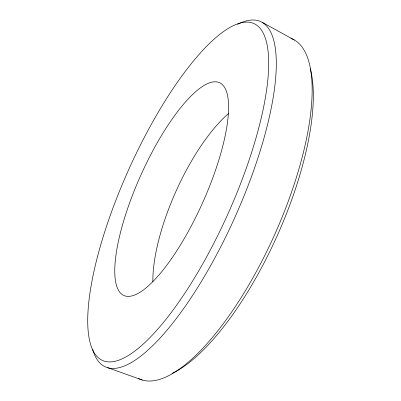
<?xml version="1.0" encoding="UTF-8"?>
<svg xmlns="http://www.w3.org/2000/svg" width="401" height="401" viewBox="0 0 401 401"><rect width="100%" height="100%" fill="white"/><g stroke="black" fill="none" stroke-linecap="round" stroke-linejoin="round"><path stroke-width="0.6" d="M107.679 367.682L142.36 380.053M262.149 22.301L294.339 39.99M310.274 68.686A181.152 63.072 -65.8 0 1 276.209 237.948A181.152 63.072 -65.8 0 1 172.059 373.411M152.871 281.808A114.496 39.303 -65.8 0 1 228.735 113.338M290.996 38.436A186.39 63.99 -65.8 0 1 274.505 234.956A186.39 63.99 -65.8 0 1 138.37 378.434M237.542 24.331A189.302 56.817 -65.8 0 1 235.603 215.763A189.302 56.817 -65.8 0 1 92.581 349.316M180.089 300.224A184.686 54.346 -65.8 0 0 255.653 24.476A184.686 54.346 -65.8 0 0 98.907 251.392A184.686 54.346 -65.8 0 0 180.089 300.224M171.663 258.445A116.666 33.829 -65.8 0 0 220.996 83.503A116.666 33.829 -65.8 0 0 122.39 225.332A116.666 33.829 -65.8 0 0 171.663 258.445"/></g></svg>
